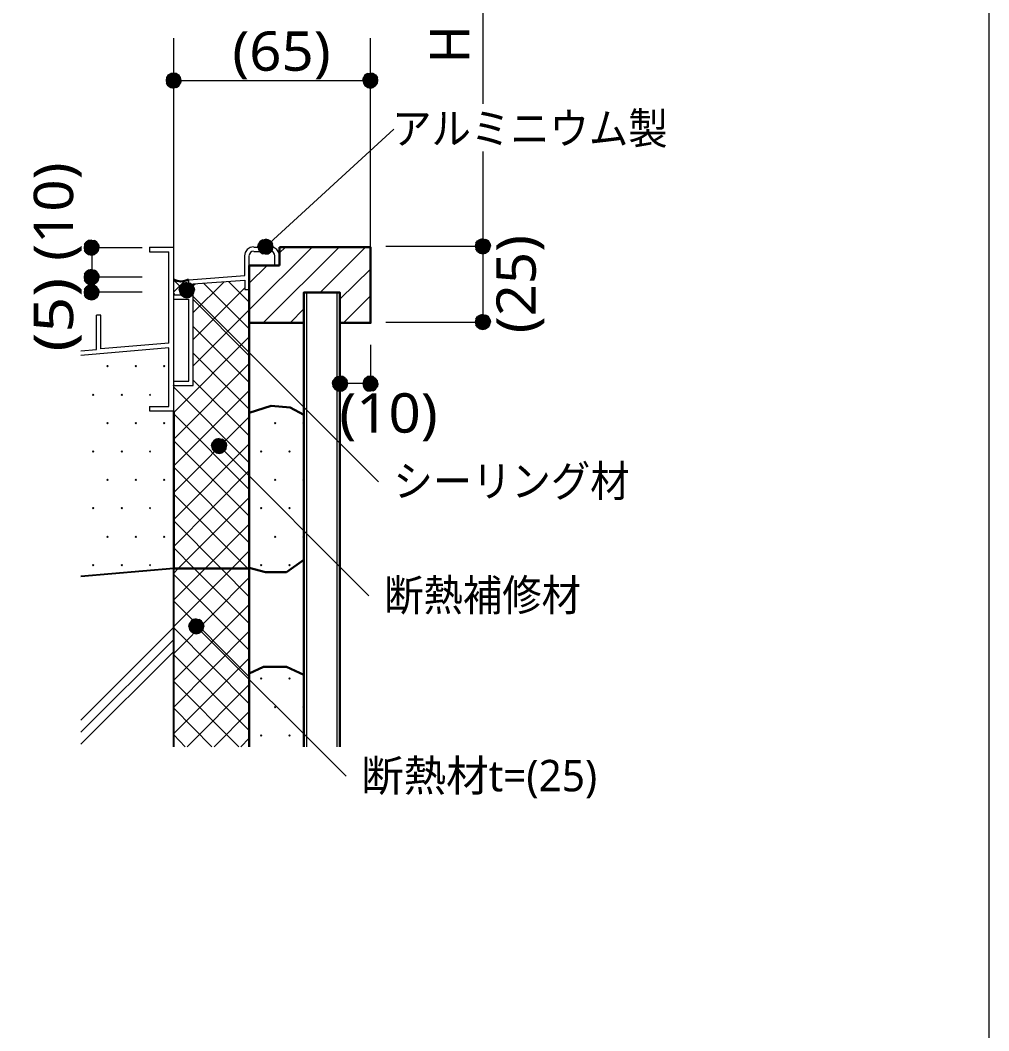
# Model space of a CAD drawing. Header units: millimetres. Extents: x 0 to 420, y 0 to 297.
# Drawn here: x 356.2 to 420.2, y 148.5 to 215.2 of the extents above; entities that cross this region are included whole.
import ezdxf
from ezdxf.enums import TextEntityAlignment as Align

# ---------------------------------------------------------------- set-up
doc = ezdxf.new("R2010")
doc.units = ezdxf.units.MM
doc.styles.add('kst32b', font='NotoSansJP-Variable.ttf')

msp = doc.modelspace()

# ---------------------------------------------------------------- hatches: boundary and pattern name
h = msp.add_hatch(color=7)
h.paths.add_polyline_path([(366.31, 211.73), (366.12, 211.709), (366.31, 211.243), (366.31, 211.73)])
h.paths.add_polyline_path([(366.12, 211.709), (366.31, 211.243), (365.95, 211.603), (366.12, 211.709)])
h.paths.add_polyline_path([(366.31, 211.243), (365.95, 211.603), (365.845, 211.434), (366.31, 211.243)])
h = msp.add_hatch(color=7)
h.paths.add_polyline_path([(366.755, 211.434), (366.649, 211.603), (366.31, 211.243), (366.755, 211.434)])
h.paths.add_polyline_path([(366.649, 211.603), (366.31, 211.243), (366.501, 211.709), (366.649, 211.603)])
h.paths.add_polyline_path([(366.31, 211.243), (366.501, 211.709), (366.31, 211.73), (366.31, 211.243)])
h = msp.add_hatch(color=7)
h.paths.add_polyline_path([(378.947, 211.603), (378.841, 211.434), (379.307, 211.243), (378.947, 211.603)])
h.paths.add_polyline_path([(378.841, 211.434), (379.307, 211.243), (378.799, 211.243), (378.841, 211.434)])
h.paths.add_polyline_path([(379.307, 211.243), (378.799, 211.243), (378.841, 211.053), (379.307, 211.243)])
h = msp.add_hatch(color=7)
h.paths.add_polyline_path([(379.497, 211.709), (379.307, 211.73), (379.307, 211.243), (379.497, 211.709)])
h.paths.add_polyline_path([(379.307, 211.73), (379.307, 211.243), (379.116, 211.709), (379.307, 211.73)])
h.paths.add_polyline_path([(379.307, 211.243), (379.116, 211.709), (378.947, 211.603), (379.307, 211.243)])
h = msp.add_hatch(color=7)
h.paths.add_polyline_path([(379.793, 211.243), (379.772, 211.434), (379.307, 211.243), (379.793, 211.243)])
h.paths.add_polyline_path([(379.772, 211.434), (379.307, 211.243), (379.645, 211.603), (379.772, 211.434)])
h.paths.add_polyline_path([(379.307, 211.243), (379.645, 211.603), (379.497, 211.709), (379.307, 211.243)])
for points in [[(365.845, 211.434), (365.802, 211.243), (366.31, 211.243), (365.845, 211.434)], [(379.772, 211.053), (379.793, 211.243), (379.307, 211.243), (379.772, 211.053)], [(371.92, 200.067), (372.025, 199.919), (372.364, 200.258), (371.92, 200.067)], [(386.546, 199.834), (386.736, 199.792), (386.736, 200.3), (386.546, 199.834)], [(360.68, 199.75), (360.892, 199.707), (360.892, 200.194), (360.68, 199.75)], [(360.68, 197.781), (360.892, 197.739), (360.892, 198.247), (360.68, 197.781)], [(366.988, 197.845), (366.818, 197.739), (367.178, 197.4), (366.988, 197.845)], [(360.68, 196.787), (360.892, 196.744), (360.892, 197.252), (360.68, 196.787)], [(379.307, 195.284), (379.286, 195.262), (379.264, 195.241), (379.286, 195.22), (379.307, 195.199), (379.328, 195.22), (379.349, 195.241), (379.328, 195.262), (379.307, 195.284)], [(386.546, 194.839), (386.736, 194.797), (386.736, 195.284), (386.546, 194.839)], [(361.929, 192.405), (361.908, 192.384), (361.887, 192.363), (361.908, 192.341), (361.929, 192.32), (361.95, 192.341), (361.971, 192.363), (361.95, 192.384), (361.929, 192.405)], [(363.813, 192.405), (363.791, 192.384), (363.77, 192.363), (363.791, 192.341), (363.813, 192.32), (363.834, 192.341), (363.855, 192.363), (363.834, 192.384), (363.813, 192.405)], [(365.675, 192.405), (365.654, 192.384), (365.633, 192.363), (365.654, 192.341), (365.675, 192.32), (365.696, 192.341), (365.718, 192.363), (365.696, 192.384), (365.675, 192.405)], [(366.31, 191.135), (366.289, 191.114), (366.268, 191.093), (366.289, 191.071), (366.31, 191.05), (366.332, 191.071), (366.353, 191.093), (366.332, 191.114), (366.31, 191.135)], [(377.761, 191.029), (377.804, 191.22), (377.296, 191.22), (377.761, 191.029)], [(378.841, 191.41), (378.799, 191.22), (379.307, 191.22), (378.841, 191.41)], [(360.997, 190.521), (360.976, 190.5), (360.955, 190.479), (360.976, 190.458), (360.997, 190.437), (361.019, 190.458), (361.04, 190.479), (361.019, 190.5), (360.997, 190.521)], [(362.881, 190.521), (362.86, 190.5), (362.839, 190.479), (362.86, 190.458), (362.881, 190.437), (362.902, 190.458), (362.924, 190.479), (362.902, 190.5), (362.881, 190.521)], [(364.744, 190.521), (364.723, 190.5), (364.702, 190.479), (364.723, 190.458), (364.744, 190.437), (364.765, 190.458), (364.786, 190.479), (364.765, 190.5), (364.744, 190.521)], [(361.929, 188.658), (361.908, 188.637), (361.887, 188.616), (361.908, 188.595), (361.929, 188.574), (361.95, 188.595), (361.971, 188.616), (361.95, 188.637), (361.929, 188.658)], [(363.813, 188.658), (363.791, 188.637), (363.77, 188.616), (363.791, 188.595), (363.813, 188.574), (363.834, 188.595), (363.855, 188.616), (363.834, 188.637), (363.813, 188.658)], [(365.675, 188.658), (365.654, 188.637), (365.633, 188.616), (365.654, 188.595), (365.675, 188.574), (365.696, 188.595), (365.718, 188.616), (365.696, 188.637), (365.675, 188.658)], [(373.02, 188.658), (372.999, 188.637), (372.978, 188.616), (372.999, 188.595), (373.02, 188.574), (373.041, 188.595), (373.062, 188.616), (373.041, 188.637), (373.02, 188.658)], [(374.883, 188.658), (374.862, 188.637), (374.841, 188.616), (374.862, 188.595), (374.883, 188.574), (374.904, 188.595), (374.925, 188.616), (374.904, 188.637), (374.883, 188.658)], [(369.125, 187.558), (368.956, 187.452), (369.316, 187.113), (369.125, 187.558)], [(360.997, 186.775), (360.976, 186.754), (360.955, 186.732), (360.976, 186.711), (360.997, 186.69), (361.019, 186.711), (361.04, 186.732), (361.019, 186.754), (360.997, 186.775)], [(362.881, 186.775), (362.86, 186.754), (362.839, 186.732), (362.86, 186.711), (362.881, 186.69), (362.902, 186.711), (362.924, 186.732), (362.902, 186.754), (362.881, 186.775)], [(364.744, 186.775), (364.723, 186.754), (364.702, 186.732), (364.723, 186.711), (364.744, 186.69), (364.765, 186.711), (364.786, 186.732), (364.765, 186.754), (364.744, 186.775)], [(372.089, 186.775), (372.068, 186.754), (372.046, 186.732), (372.068, 186.711), (372.089, 186.69), (372.11, 186.711), (372.131, 186.732), (372.11, 186.754), (372.089, 186.775)], [(373.952, 186.775), (373.93, 186.754), (373.909, 186.732), (373.93, 186.711), (373.952, 186.69), (373.973, 186.711), (373.994, 186.732), (373.973, 186.754), (373.952, 186.775)], [(361.929, 184.912), (361.908, 184.891), (361.887, 184.87), (361.908, 184.848), (361.929, 184.827), (361.95, 184.848), (361.971, 184.87), (361.95, 184.891), (361.929, 184.912)], [(363.813, 184.912), (363.791, 184.891), (363.77, 184.87), (363.791, 184.848), (363.813, 184.827), (363.834, 184.848), (363.855, 184.87), (363.834, 184.891), (363.813, 184.912)], [(365.675, 184.912), (365.654, 184.891), (365.633, 184.87), (365.654, 184.848), (365.675, 184.827), (365.696, 184.848), (365.718, 184.87), (365.696, 184.891), (365.675, 184.912)], [(373.02, 184.912), (372.999, 184.891), (372.978, 184.87), (372.999, 184.848), (373.02, 184.827), (373.041, 184.848), (373.062, 184.87), (373.041, 184.891), (373.02, 184.912)], [(374.883, 184.912), (374.862, 184.891), (374.841, 184.87), (374.862, 184.848), (374.883, 184.827), (374.904, 184.848), (374.925, 184.87), (374.904, 184.891), (374.883, 184.912)], [(360.997, 183.028), (360.976, 183.007), (360.955, 182.986), (360.976, 182.965), (360.997, 182.944), (361.019, 182.965), (361.04, 182.986), (361.019, 183.007), (360.997, 183.028)], [(362.881, 183.028), (362.86, 183.007), (362.839, 182.986), (362.86, 182.965), (362.881, 182.944), (362.902, 182.965), (362.924, 182.986), (362.902, 183.007), (362.881, 183.028)], [(364.744, 183.028), (364.723, 183.007), (364.702, 182.986), (364.723, 182.965), (364.744, 182.944), (364.765, 182.965), (364.786, 182.986), (364.765, 183.007), (364.744, 183.028)], [(372.089, 183.028), (372.068, 183.007), (372.046, 182.986), (372.068, 182.965), (372.089, 182.944), (372.11, 182.965), (372.131, 182.986), (372.11, 183.007), (372.089, 183.028)], [(373.952, 183.028), (373.93, 183.007), (373.909, 182.986), (373.93, 182.965), (373.952, 182.944), (373.973, 182.965), (373.994, 182.986), (373.973, 183.007), (373.952, 183.028)], [(361.929, 181.144), (361.908, 181.123), (361.887, 181.102), (361.908, 181.081), (361.929, 181.06), (361.95, 181.081), (361.971, 181.102), (361.95, 181.123), (361.929, 181.144)], [(363.813, 181.144), (363.791, 181.123), (363.77, 181.102), (363.791, 181.081), (363.813, 181.06), (363.834, 181.081), (363.855, 181.102), (363.834, 181.123), (363.813, 181.144)], [(365.675, 181.144), (365.654, 181.123), (365.633, 181.102), (365.654, 181.081), (365.675, 181.06), (365.696, 181.081), (365.718, 181.102), (365.696, 181.123), (365.675, 181.144)], [(373.02, 181.144), (372.999, 181.123), (372.978, 181.102), (372.999, 181.081), (373.02, 181.06), (373.041, 181.081), (373.062, 181.102), (373.041, 181.123), (373.02, 181.144)], [(374.883, 181.144), (374.862, 181.123), (374.841, 181.102), (374.862, 181.081), (374.883, 181.06), (374.904, 181.081), (374.925, 181.102), (374.904, 181.123), (374.883, 181.144)], [(360.997, 179.282), (360.976, 179.26), (360.955, 179.239), (360.976, 179.218), (360.997, 179.197), (361.019, 179.218), (361.04, 179.239), (361.019, 179.26), (360.997, 179.282)], [(362.881, 179.282), (362.86, 179.26), (362.839, 179.239), (362.86, 179.218), (362.881, 179.197), (362.902, 179.218), (362.924, 179.239), (362.902, 179.26), (362.881, 179.282)], [(364.744, 179.282), (364.723, 179.26), (364.702, 179.239), (364.723, 179.218), (364.744, 179.197), (364.765, 179.218), (364.786, 179.239), (364.765, 179.26), (364.744, 179.282)], [(372.089, 179.282), (372.068, 179.26), (372.046, 179.239), (372.068, 179.218), (372.089, 179.197), (372.11, 179.218), (372.131, 179.239), (372.11, 179.26), (372.089, 179.282)], [(373.952, 179.282), (373.93, 179.26), (373.909, 179.239), (373.93, 179.218), (373.952, 179.197), (373.973, 179.218), (373.994, 179.239), (373.973, 179.26), (373.952, 179.282)], [(367.602, 175.641), (367.453, 175.535), (367.792, 175.175), (367.602, 175.641)], [(372.089, 171.789), (372.068, 171.767), (372.046, 171.746), (372.068, 171.725), (372.089, 171.704), (372.11, 171.725), (372.131, 171.746), (372.11, 171.767), (372.089, 171.789)], [(373.952, 171.789), (373.93, 171.767), (373.909, 171.746), (373.93, 171.725), (373.952, 171.704), (373.973, 171.725), (373.994, 171.746), (373.973, 171.767), (373.952, 171.789)], [(373.02, 169.905), (372.999, 169.884), (372.978, 169.862), (372.999, 169.841), (373.02, 169.82), (373.041, 169.841), (373.062, 169.862), (373.041, 169.884), (373.02, 169.905)], [(374.883, 169.905), (374.862, 169.884), (374.841, 169.862), (374.862, 169.841), (374.883, 169.82), (374.904, 169.841), (374.925, 169.862), (374.904, 169.884), (374.883, 169.905)], [(372.089, 168.021), (372.068, 168), (372.046, 167.979), (372.068, 167.957), (372.089, 167.936), (372.11, 167.957), (372.131, 167.979), (372.11, 168), (372.089, 168.021)], [(373.952, 168.021), (373.93, 168), (373.909, 167.979), (373.93, 167.957), (373.952, 167.936), (373.973, 167.957), (373.994, 167.979), (373.973, 168), (373.952, 168.021)]]:
    msp.add_hatch(color=7).paths.add_polyline_path(points)
h = msp.add_hatch(color=7)
h.paths.add_polyline_path([(365.802, 211.243), (365.845, 211.053), (366.31, 211.243), (365.802, 211.243)])
h.paths.add_polyline_path([(365.845, 211.053), (366.31, 211.243), (365.95, 210.883), (365.845, 211.053)])
h.paths.add_polyline_path([(366.31, 211.243), (365.95, 210.883), (366.12, 210.778), (366.31, 211.243)])
h = msp.add_hatch(color=7)
h.paths.add_polyline_path([(366.12, 210.778), (366.31, 210.735), (366.31, 211.243), (366.12, 210.778)])
h.paths.add_polyline_path([(366.31, 210.735), (366.31, 211.243), (366.501, 210.778), (366.31, 210.735)])
h.paths.add_polyline_path([(366.31, 211.243), (366.501, 210.778), (366.649, 210.883), (366.31, 211.243)])
h = msp.add_hatch(color=7)
h.paths.add_polyline_path([(366.649, 210.883), (366.755, 211.053), (366.31, 211.243), (366.649, 210.883)])
h.paths.add_polyline_path([(366.755, 211.053), (366.31, 211.243), (366.797, 211.243), (366.755, 211.053)])
h.paths.add_polyline_path([(366.31, 211.243), (366.797, 211.243), (366.755, 211.434), (366.31, 211.243)])
h = msp.add_hatch(color=7)
h.paths.add_polyline_path([(378.841, 211.053), (378.947, 210.883), (379.307, 211.243), (378.841, 211.053)])
h.paths.add_polyline_path([(378.947, 210.883), (379.307, 211.243), (379.116, 210.778), (378.947, 210.883)])
h.paths.add_polyline_path([(379.307, 211.243), (379.116, 210.778), (379.307, 210.735), (379.307, 211.243)])
h = msp.add_hatch(color=7)
h.paths.add_polyline_path([(379.307, 210.735), (379.497, 210.778), (379.307, 211.243), (379.307, 210.735)])
h.paths.add_polyline_path([(379.497, 210.778), (379.307, 211.243), (379.645, 210.883), (379.497, 210.778)])
h.paths.add_polyline_path([(379.307, 211.243), (379.645, 210.883), (379.772, 211.053), (379.307, 211.243)])
h = msp.add_hatch(color=7)
h.paths.add_polyline_path([(360.68, 200.66), (360.532, 200.554), (360.892, 200.194), (360.68, 200.66)])
h.paths.add_polyline_path([(360.532, 200.554), (360.892, 200.194), (360.426, 200.406), (360.532, 200.554)])
h.paths.add_polyline_path([(360.892, 200.194), (360.426, 200.406), (360.384, 200.194), (360.892, 200.194)])
h = msp.add_hatch(color=7)
h.paths.add_polyline_path([(361.23, 200.554), (361.082, 200.66), (360.892, 200.194), (361.23, 200.554)])
h.paths.add_polyline_path([(361.082, 200.66), (360.892, 200.194), (360.892, 200.702), (361.082, 200.66)])
h.paths.add_polyline_path([(360.892, 200.194), (360.892, 200.702), (360.68, 200.66), (360.892, 200.194)])
h = msp.add_hatch(color=7)
h.paths.add_polyline_path([(361.336, 200.004), (361.379, 200.194), (360.892, 200.194), (361.336, 200.004)])
h.paths.add_polyline_path([(361.379, 200.194), (360.892, 200.194), (361.336, 200.406), (361.379, 200.194)])
h.paths.add_polyline_path([(360.892, 200.194), (361.336, 200.406), (361.23, 200.554), (360.892, 200.194)])
h = msp.add_hatch(color=7)
h.paths.add_polyline_path([(372.025, 200.618), (371.92, 200.448), (372.364, 200.258), (372.025, 200.618)])
h.paths.add_polyline_path([(371.92, 200.448), (372.364, 200.258), (371.877, 200.258), (371.92, 200.448)])
h.paths.add_polyline_path([(372.364, 200.258), (371.877, 200.258), (371.92, 200.067), (372.364, 200.258)])
h = msp.add_hatch(color=7)
h.paths.add_polyline_path([(372.555, 200.723), (372.364, 200.766), (372.364, 200.258), (372.555, 200.723)])
h.paths.add_polyline_path([(372.364, 200.766), (372.364, 200.258), (372.173, 200.723), (372.364, 200.766)])
h.paths.add_polyline_path([(372.364, 200.258), (372.173, 200.723), (372.025, 200.618), (372.364, 200.258)])
h = msp.add_hatch(color=7)
h.paths.add_polyline_path([(372.025, 199.919), (372.173, 199.792), (372.364, 200.258), (372.025, 199.919)])
h.paths.add_polyline_path([(372.173, 199.792), (372.364, 200.258), (372.364, 199.771), (372.173, 199.792)])
h.paths.add_polyline_path([(372.364, 200.258), (372.364, 199.771), (372.555, 199.792), (372.364, 200.258)])
h = msp.add_hatch(color=7)
h.paths.add_polyline_path([(372.872, 200.258), (372.83, 200.448), (372.364, 200.258), (372.872, 200.258)])
h.paths.add_polyline_path([(372.83, 200.448), (372.364, 200.258), (372.724, 200.618), (372.83, 200.448)])
h.paths.add_polyline_path([(372.364, 200.258), (372.724, 200.618), (372.555, 200.723), (372.364, 200.258)])
h = msp.add_hatch(color=7)
h.paths.add_polyline_path([(372.555, 199.792), (372.724, 199.919), (372.364, 200.258), (372.555, 199.792)])
h.paths.add_polyline_path([(372.724, 199.919), (372.364, 200.258), (372.83, 200.067), (372.724, 199.919)])
h.paths.add_polyline_path([(372.364, 200.258), (372.83, 200.067), (372.872, 200.258), (372.364, 200.258)])
h = msp.add_hatch(color=7)
h.paths.add_polyline_path([(386.546, 200.745), (386.376, 200.639), (386.736, 200.3), (386.546, 200.745)])
h.paths.add_polyline_path([(386.376, 200.639), (386.736, 200.3), (386.27, 200.491), (386.376, 200.639)])
h.paths.add_polyline_path([(386.736, 200.3), (386.27, 200.491), (386.228, 200.3), (386.736, 200.3)])
h = msp.add_hatch(color=7)
h.paths.add_polyline_path([(386.228, 200.3), (386.27, 200.11), (386.736, 200.3), (386.228, 200.3)])
h.paths.add_polyline_path([(386.27, 200.11), (386.736, 200.3), (386.376, 199.94), (386.27, 200.11)])
h.paths.add_polyline_path([(386.736, 200.3), (386.376, 199.94), (386.546, 199.834), (386.736, 200.3)])
h = msp.add_hatch(color=7)
h.paths.add_polyline_path([(387.096, 200.639), (386.927, 200.745), (386.736, 200.3), (387.096, 200.639)])
h.paths.add_polyline_path([(386.927, 200.745), (386.736, 200.3), (386.736, 200.787), (386.927, 200.745)])
h.paths.add_polyline_path([(386.736, 200.3), (386.736, 200.787), (386.546, 200.745), (386.736, 200.3)])
h = msp.add_hatch(color=7)
h.paths.add_polyline_path([(387.202, 200.11), (387.244, 200.3), (386.736, 200.3), (387.202, 200.11)])
h.paths.add_polyline_path([(387.244, 200.3), (386.736, 200.3), (387.202, 200.491), (387.244, 200.3)])
h.paths.add_polyline_path([(386.736, 200.3), (387.202, 200.491), (387.096, 200.639), (386.736, 200.3)])
h = msp.add_hatch(color=7)
h.paths.add_polyline_path([(386.736, 199.792), (386.927, 199.834), (386.736, 200.3), (386.736, 199.792)])
h.paths.add_polyline_path([(386.927, 199.834), (386.736, 200.3), (387.096, 199.94), (386.927, 199.834)])
h.paths.add_polyline_path([(386.736, 200.3), (387.096, 199.94), (387.202, 200.11), (386.736, 200.3)])
h = msp.add_hatch(color=7)
h.paths.add_polyline_path([(360.384, 200.194), (360.426, 200.004), (360.892, 200.194), (360.384, 200.194)])
h.paths.add_polyline_path([(360.426, 200.004), (360.892, 200.194), (360.532, 199.856), (360.426, 200.004)])
h.paths.add_polyline_path([(360.892, 200.194), (360.532, 199.856), (360.68, 199.75), (360.892, 200.194)])
h = msp.add_hatch(color=7)
h.paths.add_polyline_path([(360.892, 199.707), (361.082, 199.75), (360.892, 200.194), (360.892, 199.707)])
h.paths.add_polyline_path([(361.082, 199.75), (360.892, 200.194), (361.23, 199.856), (361.082, 199.75)])
h.paths.add_polyline_path([(360.892, 200.194), (361.23, 199.856), (361.336, 200.004), (360.892, 200.194)])
h = msp.add_hatch(color=7)
h.paths.add_polyline_path([(360.68, 198.713), (360.532, 198.607), (360.892, 198.247), (360.68, 198.713)])
h.paths.add_polyline_path([(360.532, 198.607), (360.892, 198.247), (360.426, 198.437), (360.532, 198.607)])
h.paths.add_polyline_path([(360.892, 198.247), (360.426, 198.437), (360.384, 198.247), (360.892, 198.247)])
h = msp.add_hatch(color=7)
h.paths.add_polyline_path([(360.384, 198.247), (360.426, 198.056), (360.892, 198.247), (360.384, 198.247)])
h.paths.add_polyline_path([(360.426, 198.056), (360.892, 198.247), (360.532, 197.887), (360.426, 198.056)])
h.paths.add_polyline_path([(360.892, 198.247), (360.532, 197.887), (360.68, 197.781), (360.892, 198.247)])
h = msp.add_hatch(color=7)
h.paths.add_polyline_path([(361.23, 198.607), (361.082, 198.713), (360.892, 198.247), (361.23, 198.607)])
h.paths.add_polyline_path([(361.082, 198.713), (360.892, 198.247), (360.892, 198.755), (361.082, 198.713)])
h.paths.add_polyline_path([(360.892, 198.247), (360.892, 198.755), (360.68, 198.713), (360.892, 198.247)])
h = msp.add_hatch(color=7)
h.paths.add_polyline_path([(361.336, 198.056), (361.379, 198.247), (360.892, 198.247), (361.336, 198.056)])
h.paths.add_polyline_path([(361.379, 198.247), (360.892, 198.247), (361.336, 198.437), (361.379, 198.247)])
h.paths.add_polyline_path([(360.892, 198.247), (361.336, 198.437), (361.23, 198.607), (360.892, 198.247)])
h = msp.add_hatch(color=7)
h.paths.add_polyline_path([(360.892, 197.739), (361.082, 197.781), (360.892, 198.247), (360.892, 197.739)])
h.paths.add_polyline_path([(361.082, 197.781), (360.892, 198.247), (361.23, 197.887), (361.082, 197.781)])
h.paths.add_polyline_path([(360.892, 198.247), (361.23, 197.887), (361.336, 198.056), (360.892, 198.247)])
h = msp.add_hatch(color=7)
h.paths.add_polyline_path([(360.68, 197.697), (360.532, 197.591), (360.892, 197.252), (360.68, 197.697)])
h.paths.add_polyline_path([(360.532, 197.591), (360.892, 197.252), (360.426, 197.443), (360.532, 197.591)])
h.paths.add_polyline_path([(360.892, 197.252), (360.426, 197.443), (360.384, 197.252), (360.892, 197.252)])
h = msp.add_hatch(color=7)
h.paths.add_polyline_path([(361.23, 197.591), (361.082, 197.697), (360.892, 197.252), (361.23, 197.591)])
h.paths.add_polyline_path([(361.082, 197.697), (360.892, 197.252), (360.892, 197.739), (361.082, 197.697)])
h.paths.add_polyline_path([(360.892, 197.252), (360.892, 197.739), (360.68, 197.697), (360.892, 197.252)])
h = msp.add_hatch(color=7)
h.paths.add_polyline_path([(361.336, 197.062), (361.379, 197.252), (360.892, 197.252), (361.336, 197.062)])
h.paths.add_polyline_path([(361.379, 197.252), (360.892, 197.252), (361.336, 197.443), (361.379, 197.252)])
h.paths.add_polyline_path([(360.892, 197.252), (361.336, 197.443), (361.23, 197.591), (360.892, 197.252)])
h = msp.add_hatch(color=7)
h.paths.add_polyline_path([(366.818, 197.739), (366.712, 197.591), (367.178, 197.4), (366.818, 197.739)])
h.paths.add_polyline_path([(366.712, 197.591), (367.178, 197.4), (366.67, 197.4), (366.712, 197.591)])
h.paths.add_polyline_path([(367.178, 197.4), (366.67, 197.4), (366.712, 197.21), (367.178, 197.4)])
h = msp.add_hatch(color=7)
h.paths.add_polyline_path([(367.538, 197.739), (367.369, 197.845), (367.178, 197.4), (367.538, 197.739)])
h.paths.add_polyline_path([(367.369, 197.845), (367.178, 197.4), (367.178, 197.887), (367.369, 197.845)])
h.paths.add_polyline_path([(367.178, 197.4), (367.178, 197.887), (366.988, 197.845), (367.178, 197.4)])
h = msp.add_hatch(color=7)
h.paths.add_polyline_path([(367.644, 197.21), (367.686, 197.4), (367.178, 197.4), (367.644, 197.21)])
h.paths.add_polyline_path([(367.686, 197.4), (367.178, 197.4), (367.644, 197.591), (367.686, 197.4)])
h.paths.add_polyline_path([(367.178, 197.4), (367.644, 197.591), (367.538, 197.739), (367.178, 197.4)])
h = msp.add_hatch(color=7)
h.paths.add_polyline_path([(360.384, 197.252), (360.426, 197.062), (360.892, 197.252), (360.384, 197.252)])
h.paths.add_polyline_path([(360.426, 197.062), (360.892, 197.252), (360.532, 196.892), (360.426, 197.062)])
h.paths.add_polyline_path([(360.892, 197.252), (360.532, 196.892), (360.68, 196.787), (360.892, 197.252)])
h = msp.add_hatch(color=7)
h.paths.add_polyline_path([(360.892, 196.744), (361.082, 196.787), (360.892, 197.252), (360.892, 196.744)])
h.paths.add_polyline_path([(361.082, 196.787), (360.892, 197.252), (361.23, 196.892), (361.082, 196.787)])
h.paths.add_polyline_path([(360.892, 197.252), (361.23, 196.892), (361.336, 197.062), (360.892, 197.252)])
h = msp.add_hatch(color=7)
h.paths.add_polyline_path([(366.712, 197.21), (366.818, 197.04), (367.178, 197.4), (366.712, 197.21)])
h.paths.add_polyline_path([(366.818, 197.04), (367.178, 197.4), (366.988, 196.935), (366.818, 197.04)])
h.paths.add_polyline_path([(367.178, 197.4), (366.988, 196.935), (367.178, 196.892), (367.178, 197.4)])
h = msp.add_hatch(color=7)
h.paths.add_polyline_path([(367.178, 196.892), (367.369, 196.935), (367.178, 197.4), (367.178, 196.892)])
h.paths.add_polyline_path([(367.369, 196.935), (367.178, 197.4), (367.538, 197.04), (367.369, 196.935)])
h.paths.add_polyline_path([(367.178, 197.4), (367.538, 197.04), (367.644, 197.21), (367.178, 197.4)])
h = msp.add_hatch(color=7)
h.paths.add_polyline_path([(386.546, 195.749), (386.376, 195.644), (386.736, 195.284), (386.546, 195.749)])
h.paths.add_polyline_path([(386.376, 195.644), (386.736, 195.284), (386.27, 195.474), (386.376, 195.644)])
h.paths.add_polyline_path([(386.736, 195.284), (386.27, 195.474), (386.228, 195.284), (386.736, 195.284)])
h = msp.add_hatch(color=7)
h.paths.add_polyline_path([(387.096, 195.644), (386.927, 195.749), (386.736, 195.284), (387.096, 195.644)])
h.paths.add_polyline_path([(386.927, 195.749), (386.736, 195.284), (386.736, 195.792), (386.927, 195.749)])
h.paths.add_polyline_path([(386.736, 195.284), (386.736, 195.792), (386.546, 195.749), (386.736, 195.284)])
h = msp.add_hatch(color=7)
h.paths.add_polyline_path([(387.202, 195.093), (387.244, 195.284), (386.736, 195.284), (387.202, 195.093)])
h.paths.add_polyline_path([(387.244, 195.284), (386.736, 195.284), (387.202, 195.474), (387.244, 195.284)])
h.paths.add_polyline_path([(386.736, 195.284), (387.202, 195.474), (387.096, 195.644), (386.736, 195.284)])
h = msp.add_hatch(color=7)
h.paths.add_polyline_path([(386.228, 195.284), (386.27, 195.093), (386.736, 195.284), (386.228, 195.284)])
h.paths.add_polyline_path([(386.27, 195.093), (386.736, 195.284), (386.376, 194.945), (386.27, 195.093)])
h.paths.add_polyline_path([(386.736, 195.284), (386.376, 194.945), (386.546, 194.839), (386.736, 195.284)])
h = msp.add_hatch(color=7)
h.paths.add_polyline_path([(386.736, 194.797), (386.927, 194.839), (386.736, 195.284), (386.736, 194.797)])
h.paths.add_polyline_path([(386.927, 194.839), (386.736, 195.284), (387.096, 194.945), (386.927, 194.839)])
h.paths.add_polyline_path([(386.736, 195.284), (387.096, 194.945), (387.202, 195.093), (386.736, 195.284)])
h = msp.add_hatch(color=7)
h.paths.add_polyline_path([(376.957, 191.558), (376.83, 191.41), (377.296, 191.22), (376.957, 191.558)])
h.paths.add_polyline_path([(376.83, 191.41), (377.296, 191.22), (376.809, 191.22), (376.83, 191.41)])
h.paths.add_polyline_path([(377.296, 191.22), (376.809, 191.22), (376.83, 191.029), (377.296, 191.22)])
h = msp.add_hatch(color=7)
h.paths.add_polyline_path([(377.486, 191.685), (377.296, 191.706), (377.296, 191.22), (377.486, 191.685)])
h.paths.add_polyline_path([(377.296, 191.706), (377.296, 191.22), (377.105, 191.685), (377.296, 191.706)])
h.paths.add_polyline_path([(377.296, 191.22), (377.105, 191.685), (376.957, 191.558), (377.296, 191.22)])
h = msp.add_hatch(color=7)
h.paths.add_polyline_path([(377.804, 191.22), (377.761, 191.41), (377.296, 191.22), (377.804, 191.22)])
h.paths.add_polyline_path([(377.761, 191.41), (377.296, 191.22), (377.656, 191.558), (377.761, 191.41)])
h.paths.add_polyline_path([(377.296, 191.22), (377.656, 191.558), (377.486, 191.685), (377.296, 191.22)])
h = msp.add_hatch(color=7)
h.paths.add_polyline_path([(379.307, 191.706), (379.116, 191.685), (379.307, 191.22), (379.307, 191.706)])
h.paths.add_polyline_path([(379.116, 191.685), (379.307, 191.22), (378.947, 191.558), (379.116, 191.685)])
h.paths.add_polyline_path([(379.307, 191.22), (378.947, 191.558), (378.841, 191.41), (379.307, 191.22)])
h = msp.add_hatch(color=7)
h.paths.add_polyline_path([(379.772, 191.41), (379.645, 191.558), (379.307, 191.22), (379.772, 191.41)])
h.paths.add_polyline_path([(379.645, 191.558), (379.307, 191.22), (379.497, 191.685), (379.645, 191.558)])
h.paths.add_polyline_path([(379.307, 191.22), (379.497, 191.685), (379.307, 191.706), (379.307, 191.22)])
h = msp.add_hatch(color=7)
h.paths.add_polyline_path([(376.83, 191.029), (376.957, 190.86), (377.296, 191.22), (376.83, 191.029)])
h.paths.add_polyline_path([(376.957, 190.86), (377.296, 191.22), (377.105, 190.754), (376.957, 190.86)])
h.paths.add_polyline_path([(377.296, 191.22), (377.105, 190.754), (377.296, 190.712), (377.296, 191.22)])
h = msp.add_hatch(color=7)
h.paths.add_polyline_path([(377.296, 190.712), (377.486, 190.754), (377.296, 191.22), (377.296, 190.712)])
h.paths.add_polyline_path([(377.486, 190.754), (377.296, 191.22), (377.656, 190.86), (377.486, 190.754)])
h.paths.add_polyline_path([(377.296, 191.22), (377.656, 190.86), (377.761, 191.029), (377.296, 191.22)])
h = msp.add_hatch(color=7)
h.paths.add_polyline_path([(378.799, 191.22), (378.841, 191.029), (379.307, 191.22), (378.799, 191.22)])
h.paths.add_polyline_path([(378.841, 191.029), (379.307, 191.22), (378.947, 190.86), (378.841, 191.029)])
h.paths.add_polyline_path([(379.307, 191.22), (378.947, 190.86), (379.116, 190.754), (379.307, 191.22)])
h = msp.add_hatch(color=7)
h.paths.add_polyline_path([(379.116, 190.754), (379.307, 190.712), (379.307, 191.22), (379.116, 190.754)])
h.paths.add_polyline_path([(379.307, 190.712), (379.307, 191.22), (379.497, 190.754), (379.307, 190.712)])
h.paths.add_polyline_path([(379.307, 191.22), (379.497, 190.754), (379.645, 190.86), (379.307, 191.22)])
h = msp.add_hatch(color=7)
h.paths.add_polyline_path([(379.645, 190.86), (379.772, 191.029), (379.307, 191.22), (379.645, 190.86)])
h.paths.add_polyline_path([(379.772, 191.029), (379.307, 191.22), (379.793, 191.22), (379.772, 191.029)])
h.paths.add_polyline_path([(379.307, 191.22), (379.793, 191.22), (379.772, 191.41), (379.307, 191.22)])
h = msp.add_hatch(color=7)
h.paths.add_polyline_path([(369.655, 187.452), (369.507, 187.558), (369.316, 187.113), (369.655, 187.452)])
h.paths.add_polyline_path([(369.507, 187.558), (369.316, 187.113), (369.316, 187.6), (369.507, 187.558)])
h.paths.add_polyline_path([(369.316, 187.113), (369.316, 187.6), (369.125, 187.558), (369.316, 187.113)])
h = msp.add_hatch(color=7)
h.paths.add_polyline_path([(368.956, 187.452), (368.85, 187.304), (369.316, 187.113), (368.956, 187.452)])
h.paths.add_polyline_path([(368.85, 187.304), (369.316, 187.113), (368.808, 187.113), (368.85, 187.304)])
h.paths.add_polyline_path([(369.316, 187.113), (368.808, 187.113), (368.85, 186.923), (369.316, 187.113)])
h = msp.add_hatch(color=7)
h.paths.add_polyline_path([(368.85, 186.923), (368.956, 186.754), (369.316, 187.113), (368.85, 186.923)])
h.paths.add_polyline_path([(368.956, 186.754), (369.316, 187.113), (369.125, 186.648), (368.956, 186.754)])
h.paths.add_polyline_path([(369.316, 187.113), (369.125, 186.648), (369.316, 186.605), (369.316, 187.113)])
h = msp.add_hatch(color=7)
h.paths.add_polyline_path([(369.782, 186.923), (369.803, 187.113), (369.316, 187.113), (369.782, 186.923)])
h.paths.add_polyline_path([(369.803, 187.113), (369.316, 187.113), (369.782, 187.304), (369.803, 187.113)])
h.paths.add_polyline_path([(369.316, 187.113), (369.782, 187.304), (369.655, 187.452), (369.316, 187.113)])
h = msp.add_hatch(color=7)
h.paths.add_polyline_path([(369.316, 186.605), (369.507, 186.648), (369.316, 187.113), (369.316, 186.605)])
h.paths.add_polyline_path([(369.507, 186.648), (369.316, 187.113), (369.655, 186.754), (369.507, 186.648)])
h.paths.add_polyline_path([(369.316, 187.113), (369.655, 186.754), (369.782, 186.923), (369.316, 187.113)])
h = msp.add_hatch(color=7)
h.paths.add_polyline_path([(367.453, 175.535), (367.348, 175.387), (367.792, 175.175), (367.453, 175.535)])
h.paths.add_polyline_path([(367.348, 175.387), (367.792, 175.175), (367.305, 175.175), (367.348, 175.387)])
h.paths.add_polyline_path([(367.792, 175.175), (367.305, 175.175), (367.348, 174.985), (367.792, 175.175)])
h = msp.add_hatch(color=7)
h.paths.add_polyline_path([(368.152, 175.535), (367.982, 175.641), (367.792, 175.175), (368.152, 175.535)])
h.paths.add_polyline_path([(367.982, 175.641), (367.792, 175.175), (367.792, 175.683), (367.982, 175.641)])
h.paths.add_polyline_path([(367.792, 175.175), (367.792, 175.683), (367.602, 175.641), (367.792, 175.175)])
h = msp.add_hatch(color=7)
h.paths.add_polyline_path([(368.258, 174.985), (368.3, 175.175), (367.792, 175.175), (368.258, 174.985)])
h.paths.add_polyline_path([(368.3, 175.175), (367.792, 175.175), (368.258, 175.387), (368.3, 175.175)])
h.paths.add_polyline_path([(367.792, 175.175), (368.258, 175.387), (368.152, 175.535), (367.792, 175.175)])
h = msp.add_hatch(color=7)
h.paths.add_polyline_path([(367.348, 174.985), (367.453, 174.837), (367.792, 175.175), (367.348, 174.985)])
h.paths.add_polyline_path([(367.453, 174.837), (367.792, 175.175), (367.602, 174.731), (367.453, 174.837)])
h.paths.add_polyline_path([(367.792, 175.175), (367.602, 174.731), (367.792, 174.688), (367.792, 175.175)])
h = msp.add_hatch(color=7)
h.paths.add_polyline_path([(367.792, 174.688), (367.982, 174.731), (367.792, 175.175), (367.792, 174.688)])
h.paths.add_polyline_path([(367.982, 174.731), (367.792, 175.175), (368.152, 174.837), (367.982, 174.731)])
h.paths.add_polyline_path([(367.792, 175.175), (368.152, 174.837), (368.258, 174.985), (367.792, 175.175)])

# ---------------------------------------------------------------- linework, layer by layer
at = {"lineweight": 13}
msp.add_lwpolyline([(0.191, 0), (0.191, 296.968), (420.158, 296.968), (420.158, 0)], close=True, dxfattribs=at)
for points in [[(386.736, 224.24), (386.736, 209.698)], [(366.31, 198.014), (366.31, 214.037)], [(379.307, 200.237), (379.307, 214.037)], [(366.31, 211.243), (379.307, 211.243)], [(372.364, 200.258), (380.852, 208.026)], [(386.736, 206.544), (386.736, 200.3)], [(364.702, 200.237), (366.31, 200.237)], [(364.702, 200.237), (364.702, 199.919), (365.993, 199.919)], [(366.31, 189.421), (366.31, 200.237)], [(371.591, 200.258), (371.357, 200.21), (371.165, 200.081), (371.036, 199.889), (370.988, 199.655)], [(371.306, 196.088), (375.454, 200.237)], [(371.602, 200.237), (372.703, 200.237)], [(372.216, 195.241), (377.232, 200.237)], [(373.295, 199.655), (373.248, 199.889), (373.119, 200.081), (372.927, 200.21), (372.692, 200.258)], [(373.295, 199.856), (373.698, 200.237)], [(375.984, 197.231), (378.989, 200.237)], [(380.323, 200.3), (386.736, 200.3)], [(386.736, 200.3), (386.736, 195.284)], [(364.236, 200.194), (360.892, 200.194)], [(360.892, 200.194), (360.892, 198.247), (360.892, 197.252)], [(365.993, 193.887), (365.993, 199.919)], [(371.009, 198.353), (371.009, 199.644)], [(371.591, 199.962), (371.472, 199.937), (371.374, 199.872), (371.309, 199.774), (371.284, 199.655)], [(371.306, 199.03), (371.306, 199.644)], [(371.602, 199.94), (372.703, 199.94)], [(372.999, 199.655), (372.975, 199.774), (372.909, 199.872), (372.812, 199.937), (372.692, 199.962)], [(372.999, 199.03), (372.999, 199.644)], [(371.306, 197.845), (372.491, 199.03)], [(364.236, 198.247), (360.892, 198.247)], [(367.305, 198.078), (371.009, 198.353)], [(377.296, 196.787), (379.307, 198.776)], [(367.284, 197.083), (366.31, 198.056)], [(366.31, 197.273), (367.009, 197.972)], [(367.305, 197.951), (367.199, 198.035)], [(367.305, 197.083), (367.305, 198.078)], [(367.602, 197.803), (371.009, 198.056), (371.009, 197.443), (371.306, 197.443)], [(367.602, 195.919), (369.634, 197.951)], [(367.602, 197.697), (367.729, 197.803)], [(367.602, 191.093), (367.602, 197.803)], [(367.602, 194.141), (371.009, 197.548)], [(371.306, 194.839), (368.279, 197.845)], [(371.306, 196.596), (369.93, 197.972)], [(364.236, 197.252), (360.892, 197.252)], [(366.395, 197.083), (366.31, 197.189)], [(366.31, 197.083), (367.305, 197.083)], [(366.988, 197.083), (367.305, 197.379)], [(367.178, 197.4), (379.836, 184.743)], [(375.095, 167.238), (375.095, 197.231)], [(377.105, 167.238), (377.105, 197.231)], [(377.529, 195.241), (379.307, 197.019)], [(366.31, 196.787), (367.305, 196.787)], [(367.305, 191.389), (367.305, 196.787)], [(371.306, 193.061), (367.602, 196.765)], [(360.172, 193.379), (361.209, 193.463), (361.209, 195.749)], [(361.505, 193.506), (361.505, 195.749), (361.209, 195.749)], [(367.602, 192.384), (371.306, 196.088)], [(373.994, 195.241), (374.904, 196.151)], [(371.306, 191.304), (367.602, 194.987)], [(380.323, 195.284), (386.736, 195.284)], [(366.31, 189.315), (371.306, 194.31)], [(364.702, 189.717), (365.993, 189.717), (365.993, 193.59), (360.172, 193.082)], [(365.993, 193.887), (361.505, 193.506)], [(379.307, 193.781), (379.307, 191.177)], [(371.306, 189.526), (367.602, 193.23)], [(366.31, 187.558), (371.306, 192.553)], [(366.31, 191.389), (367.305, 191.389)], [(366.31, 191.093), (367.602, 191.093)], [(371.306, 185.991), (366.31, 190.987)], [(371.306, 187.77), (367.602, 191.453)], [(379.307, 191.22), (377.296, 191.22)], [(366.31, 185.78), (371.306, 190.775)], [(364.702, 189.717), (364.702, 189.421), (366.31, 189.421)], [(371.306, 184.235), (366.31, 189.23)], [(366.31, 184.023), (371.306, 189.018)], [(371.306, 182.457), (366.31, 187.452)], [(366.31, 182.245), (371.306, 187.24)], [(369.316, 187.113), (379.201, 177.207)], [(371.306, 180.7), (366.31, 185.695)], [(366.31, 180.467), (371.306, 185.483)], [(371.306, 178.922), (371.2, 179.006), (366.31, 183.917)], [(366.31, 178.71), (366.607, 179.006), (371.306, 183.705)], [(371.306, 177.144), (369.443, 179.006), (366.31, 182.16)], [(366.31, 176.932), (368.385, 179.006), (371.306, 181.949)], [(371.306, 175.387), (367.665, 179.006), (366.31, 180.382)], [(366.31, 175.175), (370.141, 179.006), (371.306, 180.171)], [(371.306, 173.609), (366.31, 178.625)], [(366.31, 173.397), (371.306, 178.414)], [(371.306, 171.852), (366.31, 176.847)], [(366.31, 171.64), (371.306, 176.636)], [(360.172, 168.995), (366.31, 175.133)], [(371.306, 170.074), (366.31, 175.091)], [(366.31, 169.862), (371.306, 174.879)], [(367.792, 175.175), (377.698, 165.29)], [(360.172, 168.211), (366.31, 174.329)], [(360.172, 167.407), (366.31, 173.524)], [(371.306, 168.317), (366.31, 173.313)], [(366.31, 168.106), (371.306, 173.101)], [(370.607, 167.238), (366.31, 171.556)], [(367.199, 167.238), (371.306, 171.344)], [(368.829, 167.238), (366.31, 169.778)], [(368.977, 167.238), (371.306, 169.566)], [(367.072, 167.238), (366.31, 168.021)], [(370.734, 167.238), (371.306, 167.809)]]:
    msp.add_lwpolyline(points, dxfattribs=at)
at = {"lineweight": 0}
for points in [[(366.31, 211.243), (365.95, 211.603), (365.845, 211.434)], [(366.12, 211.709), (366.31, 211.243), (365.95, 211.603)], [(366.31, 211.73), (366.12, 211.709), (366.31, 211.243)], [(366.31, 211.243), (366.501, 211.709), (366.31, 211.73)], [(366.649, 211.603), (366.31, 211.243), (366.501, 211.709)], [(366.755, 211.434), (366.649, 211.603), (366.31, 211.243)], [(378.947, 211.603), (378.841, 211.434), (379.307, 211.243)], [(379.307, 211.243), (379.116, 211.709), (378.947, 211.603)], [(379.307, 211.73), (379.307, 211.243), (379.116, 211.709)], [(379.497, 211.709), (379.307, 211.73), (379.307, 211.243)], [(379.307, 211.243), (379.645, 211.603), (379.497, 211.709)], [(379.772, 211.434), (379.307, 211.243), (379.645, 211.603)], [(365.845, 211.434), (365.802, 211.243), (366.31, 211.243)], [(365.802, 211.243), (365.845, 211.053), (366.31, 211.243)], [(365.845, 211.053), (366.31, 211.243), (365.95, 210.883)], [(366.31, 211.243), (365.95, 210.883), (366.12, 210.778)], [(366.12, 210.778), (366.31, 210.735), (366.31, 211.243)], [(366.31, 211.243), (366.797, 211.243), (366.755, 211.434)], [(366.31, 210.735), (366.31, 211.243), (366.501, 210.778)], [(366.31, 211.243), (366.501, 210.778), (366.649, 210.883)], [(366.649, 210.883), (366.755, 211.053), (366.31, 211.243)], [(366.755, 211.053), (366.31, 211.243), (366.797, 211.243)], [(378.841, 211.434), (379.307, 211.243), (378.799, 211.243)], [(379.307, 211.243), (378.799, 211.243), (378.841, 211.053)], [(378.841, 211.053), (378.947, 210.883), (379.307, 211.243)], [(378.947, 210.883), (379.307, 211.243), (379.116, 210.778)], [(379.307, 211.243), (379.116, 210.778), (379.307, 210.735)], [(379.793, 211.243), (379.772, 211.434), (379.307, 211.243)], [(379.307, 210.735), (379.497, 210.778), (379.307, 211.243)], [(379.497, 210.778), (379.307, 211.243), (379.645, 210.883)], [(379.307, 211.243), (379.645, 210.883), (379.772, 211.053)], [(379.772, 211.053), (379.793, 211.243), (379.307, 211.243)], [(360.892, 200.194), (360.426, 200.406), (360.384, 200.194)], [(360.532, 200.554), (360.892, 200.194), (360.426, 200.406)], [(360.68, 200.66), (360.532, 200.554), (360.892, 200.194)], [(360.892, 200.194), (360.892, 200.702), (360.68, 200.66)], [(361.082, 200.66), (360.892, 200.194), (360.892, 200.702)], [(361.23, 200.554), (361.082, 200.66), (360.892, 200.194)], [(360.892, 200.194), (361.336, 200.406), (361.23, 200.554)], [(361.379, 200.194), (360.892, 200.194), (361.336, 200.406)], [(371.92, 200.448), (372.364, 200.258), (371.877, 200.258)], [(372.364, 200.258), (371.877, 200.258), (371.92, 200.067)], [(372.025, 200.618), (371.92, 200.448), (372.364, 200.258)], [(371.92, 200.067), (372.025, 199.919), (372.364, 200.258)], [(372.364, 200.258), (372.173, 200.723), (372.025, 200.618)], [(372.025, 199.919), (372.173, 199.792), (372.364, 200.258)], [(372.364, 200.766), (372.364, 200.258), (372.173, 200.723)], [(372.173, 199.792), (372.364, 200.258), (372.364, 199.771)], [(372.555, 200.723), (372.364, 200.766), (372.364, 200.258)], [(372.364, 200.258), (372.724, 200.618), (372.555, 200.723)], [(372.83, 200.448), (372.364, 200.258), (372.724, 200.618)], [(372.872, 200.258), (372.83, 200.448), (372.364, 200.258)], [(372.364, 200.258), (372.364, 199.771), (372.555, 199.792)], [(372.555, 199.792), (372.724, 199.919), (372.364, 200.258)], [(372.724, 199.919), (372.364, 200.258), (372.83, 200.067)], [(372.364, 200.258), (372.83, 200.067), (372.872, 200.258)], [(386.736, 200.3), (386.27, 200.491), (386.228, 200.3)], [(386.228, 200.3), (386.27, 200.11), (386.736, 200.3)], [(386.376, 200.639), (386.736, 200.3), (386.27, 200.491)], [(386.27, 200.11), (386.736, 200.3), (386.376, 199.94)], [(386.546, 200.745), (386.376, 200.639), (386.736, 200.3)], [(386.736, 200.3), (386.376, 199.94), (386.546, 199.834)], [(386.736, 200.3), (386.736, 200.787), (386.546, 200.745)], [(386.546, 199.834), (386.736, 199.792), (386.736, 200.3)], [(386.927, 200.745), (386.736, 200.3), (386.736, 200.787)], [(387.096, 200.639), (386.927, 200.745), (386.736, 200.3)], [(386.736, 200.3), (387.202, 200.491), (387.096, 200.639)], [(387.244, 200.3), (386.736, 200.3), (387.202, 200.491)], [(386.736, 199.792), (386.927, 199.834), (386.736, 200.3)], [(386.927, 199.834), (386.736, 200.3), (387.096, 199.94)], [(386.736, 200.3), (387.096, 199.94), (387.202, 200.11)], [(387.202, 200.11), (387.244, 200.3), (386.736, 200.3)], [(360.384, 200.194), (360.426, 200.004), (360.892, 200.194)], [(360.426, 200.004), (360.892, 200.194), (360.532, 199.856)], [(360.892, 200.194), (360.532, 199.856), (360.68, 199.75)], [(360.68, 199.75), (360.892, 199.707), (360.892, 200.194)], [(360.892, 199.707), (361.082, 199.75), (360.892, 200.194)], [(361.082, 199.75), (360.892, 200.194), (361.23, 199.856)], [(360.892, 200.194), (361.23, 199.856), (361.336, 200.004)], [(361.336, 200.004), (361.379, 200.194), (360.892, 200.194)], [(360.892, 198.247), (360.426, 198.437), (360.384, 198.247)], [(360.384, 198.247), (360.426, 198.056), (360.892, 198.247)], [(360.532, 198.607), (360.892, 198.247), (360.426, 198.437)], [(360.426, 198.056), (360.892, 198.247), (360.532, 197.887)], [(360.68, 198.713), (360.532, 198.607), (360.892, 198.247)], [(360.892, 198.247), (360.532, 197.887), (360.68, 197.781)], [(360.892, 198.247), (360.892, 198.755), (360.68, 198.713)], [(360.68, 197.781), (360.892, 197.739), (360.892, 198.247)], [(361.082, 198.713), (360.892, 198.247), (360.892, 198.755)], [(361.23, 198.607), (361.082, 198.713), (360.892, 198.247)], [(360.892, 198.247), (361.336, 198.437), (361.23, 198.607)], [(361.379, 198.247), (360.892, 198.247), (361.336, 198.437)], [(360.892, 197.739), (361.082, 197.781), (360.892, 198.247)], [(361.082, 197.781), (360.892, 198.247), (361.23, 197.887)], [(360.892, 198.247), (361.23, 197.887), (361.336, 198.056)], [(361.336, 198.056), (361.379, 198.247), (360.892, 198.247)], [(360.532, 197.591), (360.892, 197.252), (360.426, 197.443)], [(360.68, 197.697), (360.532, 197.591), (360.892, 197.252)], [(360.892, 197.252), (360.892, 197.739), (360.68, 197.697)], [(361.082, 197.697), (360.892, 197.252), (360.892, 197.739)], [(361.23, 197.591), (361.082, 197.697), (360.892, 197.252)], [(360.892, 197.252), (361.336, 197.443), (361.23, 197.591)], [(366.712, 197.591), (367.178, 197.4), (366.67, 197.4)], [(366.818, 197.739), (366.712, 197.591), (367.178, 197.4)], [(366.988, 197.845), (366.818, 197.739), (367.178, 197.4)], [(367.178, 197.4), (367.178, 197.887), (366.988, 197.845)], [(367.369, 197.845), (367.178, 197.4), (367.178, 197.887)], [(367.538, 197.739), (367.369, 197.845), (367.178, 197.4)], [(367.178, 197.4), (367.644, 197.591), (367.538, 197.739)], [(367.686, 197.4), (367.178, 197.4), (367.644, 197.591)], [(360.892, 197.252), (360.426, 197.443), (360.384, 197.252)], [(360.384, 197.252), (360.426, 197.062), (360.892, 197.252)], [(360.426, 197.062), (360.892, 197.252), (360.532, 196.892)], [(360.892, 197.252), (360.532, 196.892), (360.68, 196.787)], [(360.68, 196.787), (360.892, 196.744), (360.892, 197.252)], [(361.379, 197.252), (360.892, 197.252), (361.336, 197.443)], [(360.892, 196.744), (361.082, 196.787), (360.892, 197.252)], [(361.082, 196.787), (360.892, 197.252), (361.23, 196.892)], [(360.892, 197.252), (361.23, 196.892), (361.336, 197.062)], [(361.336, 197.062), (361.379, 197.252), (360.892, 197.252)], [(367.178, 197.4), (366.67, 197.4), (366.712, 197.21)], [(366.712, 197.21), (366.818, 197.04), (367.178, 197.4)], [(366.818, 197.04), (367.178, 197.4), (366.988, 196.935)], [(367.178, 197.4), (366.988, 196.935), (367.178, 196.892)], [(367.178, 196.892), (367.369, 196.935), (367.178, 197.4)], [(367.369, 196.935), (367.178, 197.4), (367.538, 197.04)], [(367.178, 197.4), (367.538, 197.04), (367.644, 197.21)], [(367.644, 197.21), (367.686, 197.4), (367.178, 197.4)], [(386.376, 195.644), (386.736, 195.284), (386.27, 195.474)], [(386.546, 195.749), (386.376, 195.644), (386.736, 195.284)], [(386.736, 195.284), (386.736, 195.792), (386.546, 195.749)], [(386.927, 195.749), (386.736, 195.284), (386.736, 195.792)], [(387.096, 195.644), (386.927, 195.749), (386.736, 195.284)], [(386.736, 195.284), (387.202, 195.474), (387.096, 195.644)], [(379.307, 195.284), (379.286, 195.262), (379.264, 195.241), (379.286, 195.22), (379.307, 195.199), (379.328, 195.22), (379.349, 195.241), (379.328, 195.262)], [(386.736, 195.284), (386.27, 195.474), (386.228, 195.284)], [(386.228, 195.284), (386.27, 195.093), (386.736, 195.284)], [(386.27, 195.093), (386.736, 195.284), (386.376, 194.945)], [(386.736, 195.284), (386.376, 194.945), (386.546, 194.839)], [(386.546, 194.839), (386.736, 194.797), (386.736, 195.284)], [(387.244, 195.284), (386.736, 195.284), (387.202, 195.474)], [(386.736, 194.797), (386.927, 194.839), (386.736, 195.284)], [(386.927, 194.839), (386.736, 195.284), (387.096, 194.945)], [(386.736, 195.284), (387.096, 194.945), (387.202, 195.093)], [(387.202, 195.093), (387.244, 195.284), (386.736, 195.284)], [(361.929, 192.405), (361.908, 192.384), (361.887, 192.363), (361.908, 192.341), (361.929, 192.32), (361.95, 192.341), (361.971, 192.363), (361.95, 192.384)], [(363.813, 192.405), (363.791, 192.384), (363.77, 192.363), (363.791, 192.341), (363.813, 192.32), (363.834, 192.341), (363.855, 192.363), (363.834, 192.384)], [(365.675, 192.405), (365.654, 192.384), (365.633, 192.363), (365.654, 192.341), (365.675, 192.32), (365.696, 192.341), (365.718, 192.363), (365.696, 192.384)], [(376.957, 191.558), (376.83, 191.41), (377.296, 191.22)], [(377.296, 191.22), (377.105, 191.685), (376.957, 191.558)], [(377.296, 191.706), (377.296, 191.22), (377.105, 191.685)], [(377.486, 191.685), (377.296, 191.706), (377.296, 191.22)], [(377.296, 191.22), (377.656, 191.558), (377.486, 191.685)], [(377.761, 191.41), (377.296, 191.22), (377.656, 191.558)], [(379.307, 191.22), (378.947, 191.558), (378.841, 191.41)], [(379.116, 191.685), (379.307, 191.22), (378.947, 191.558)], [(379.307, 191.706), (379.116, 191.685), (379.307, 191.22)], [(379.307, 191.22), (379.497, 191.685), (379.307, 191.706)], [(379.645, 191.558), (379.307, 191.22), (379.497, 191.685)], [(379.772, 191.41), (379.645, 191.558), (379.307, 191.22)], [(366.31, 191.135), (366.289, 191.114), (366.268, 191.093), (366.289, 191.071), (366.31, 191.05), (366.332, 191.071), (366.353, 191.093), (366.332, 191.114)], [(376.83, 191.41), (377.296, 191.22), (376.809, 191.22)], [(377.296, 191.22), (376.809, 191.22), (376.83, 191.029)], [(376.83, 191.029), (376.957, 190.86), (377.296, 191.22)], [(376.957, 190.86), (377.296, 191.22), (377.105, 190.754)], [(377.296, 191.22), (377.105, 190.754), (377.296, 190.712)], [(377.804, 191.22), (377.761, 191.41), (377.296, 191.22)], [(377.296, 190.712), (377.486, 190.754), (377.296, 191.22)], [(377.486, 190.754), (377.296, 191.22), (377.656, 190.86)], [(377.296, 191.22), (377.656, 190.86), (377.761, 191.029)], [(377.761, 191.029), (377.804, 191.22), (377.296, 191.22)], [(378.841, 191.41), (378.799, 191.22), (379.307, 191.22)], [(378.799, 191.22), (378.841, 191.029), (379.307, 191.22)], [(378.841, 191.029), (379.307, 191.22), (378.947, 190.86)], [(379.307, 191.22), (378.947, 190.86), (379.116, 190.754)], [(379.116, 190.754), (379.307, 190.712), (379.307, 191.22)], [(379.307, 191.22), (379.793, 191.22), (379.772, 191.41)], [(379.307, 190.712), (379.307, 191.22), (379.497, 190.754)], [(379.307, 191.22), (379.497, 190.754), (379.645, 190.86)], [(379.645, 190.86), (379.772, 191.029), (379.307, 191.22)], [(379.772, 191.029), (379.307, 191.22), (379.793, 191.22)], [(360.997, 190.521), (360.976, 190.5), (360.955, 190.479), (360.976, 190.458), (360.997, 190.437), (361.019, 190.458), (361.04, 190.479), (361.019, 190.5)], [(362.881, 190.521), (362.86, 190.5), (362.839, 190.479), (362.86, 190.458), (362.881, 190.437), (362.902, 190.458), (362.924, 190.479), (362.902, 190.5)], [(364.744, 190.521), (364.723, 190.5), (364.702, 190.479), (364.723, 190.458), (364.744, 190.437), (364.765, 190.458), (364.786, 190.479), (364.765, 190.5)], [(361.929, 188.658), (361.908, 188.637), (361.887, 188.616), (361.908, 188.595), (361.929, 188.574), (361.95, 188.595), (361.971, 188.616), (361.95, 188.637)], [(363.813, 188.658), (363.791, 188.637), (363.77, 188.616), (363.791, 188.595), (363.813, 188.574), (363.834, 188.595), (363.855, 188.616), (363.834, 188.637)], [(365.675, 188.658), (365.654, 188.637), (365.633, 188.616), (365.654, 188.595), (365.675, 188.574), (365.696, 188.595), (365.718, 188.616), (365.696, 188.637)], [(373.02, 188.658), (372.999, 188.637), (372.978, 188.616), (372.999, 188.595), (373.02, 188.574), (373.041, 188.595), (373.062, 188.616), (373.041, 188.637)], [(374.883, 188.658), (374.862, 188.637), (374.841, 188.616), (374.862, 188.595), (374.883, 188.574), (374.904, 188.595), (374.925, 188.616), (374.904, 188.637)], [(369.125, 187.558), (368.956, 187.452), (369.316, 187.113)], [(369.316, 187.113), (369.316, 187.6), (369.125, 187.558)], [(369.507, 187.558), (369.316, 187.113), (369.316, 187.6)], [(369.655, 187.452), (369.507, 187.558), (369.316, 187.113)], [(368.85, 187.304), (369.316, 187.113), (368.808, 187.113)], [(369.316, 187.113), (368.808, 187.113), (368.85, 186.923)], [(368.956, 187.452), (368.85, 187.304), (369.316, 187.113)], [(368.85, 186.923), (368.956, 186.754), (369.316, 187.113)], [(368.956, 186.754), (369.316, 187.113), (369.125, 186.648)], [(369.316, 187.113), (369.125, 186.648), (369.316, 186.605)], [(369.316, 187.113), (369.782, 187.304), (369.655, 187.452)], [(369.803, 187.113), (369.316, 187.113), (369.782, 187.304)], [(369.316, 186.605), (369.507, 186.648), (369.316, 187.113)], [(369.507, 186.648), (369.316, 187.113), (369.655, 186.754)], [(369.316, 187.113), (369.655, 186.754), (369.782, 186.923)], [(369.782, 186.923), (369.803, 187.113), (369.316, 187.113)], [(360.997, 186.775), (360.976, 186.754), (360.955, 186.732), (360.976, 186.711), (360.997, 186.69), (361.019, 186.711), (361.04, 186.732), (361.019, 186.754)], [(362.881, 186.775), (362.86, 186.754), (362.839, 186.732), (362.86, 186.711), (362.881, 186.69), (362.902, 186.711), (362.924, 186.732), (362.902, 186.754)], [(364.744, 186.775), (364.723, 186.754), (364.702, 186.732), (364.723, 186.711), (364.744, 186.69), (364.765, 186.711), (364.786, 186.732), (364.765, 186.754)], [(372.089, 186.775), (372.068, 186.754), (372.046, 186.732), (372.068, 186.711), (372.089, 186.69), (372.11, 186.711), (372.131, 186.732), (372.11, 186.754)], [(373.952, 186.775), (373.93, 186.754), (373.909, 186.732), (373.93, 186.711), (373.952, 186.69), (373.973, 186.711), (373.994, 186.732), (373.973, 186.754)], [(361.929, 184.912), (361.908, 184.891), (361.887, 184.87), (361.908, 184.848), (361.929, 184.827), (361.95, 184.848), (361.971, 184.87), (361.95, 184.891)], [(363.813, 184.912), (363.791, 184.891), (363.77, 184.87), (363.791, 184.848), (363.813, 184.827), (363.834, 184.848), (363.855, 184.87), (363.834, 184.891)], [(365.675, 184.912), (365.654, 184.891), (365.633, 184.87), (365.654, 184.848), (365.675, 184.827), (365.696, 184.848), (365.718, 184.87), (365.696, 184.891)], [(373.02, 184.912), (372.999, 184.891), (372.978, 184.87), (372.999, 184.848), (373.02, 184.827), (373.041, 184.848), (373.062, 184.87), (373.041, 184.891)], [(374.883, 184.912), (374.862, 184.891), (374.841, 184.87), (374.862, 184.848), (374.883, 184.827), (374.904, 184.848), (374.925, 184.87), (374.904, 184.891)], [(360.997, 183.028), (360.976, 183.007), (360.955, 182.986), (360.976, 182.965), (360.997, 182.944), (361.019, 182.965), (361.04, 182.986), (361.019, 183.007)], [(362.881, 183.028), (362.86, 183.007), (362.839, 182.986), (362.86, 182.965), (362.881, 182.944), (362.902, 182.965), (362.924, 182.986), (362.902, 183.007)], [(364.744, 183.028), (364.723, 183.007), (364.702, 182.986), (364.723, 182.965), (364.744, 182.944), (364.765, 182.965), (364.786, 182.986), (364.765, 183.007)], [(372.089, 183.028), (372.068, 183.007), (372.046, 182.986), (372.068, 182.965), (372.089, 182.944), (372.11, 182.965), (372.131, 182.986), (372.11, 183.007)], [(373.952, 183.028), (373.93, 183.007), (373.909, 182.986), (373.93, 182.965), (373.952, 182.944), (373.973, 182.965), (373.994, 182.986), (373.973, 183.007)], [(361.929, 181.144), (361.908, 181.123), (361.887, 181.102), (361.908, 181.081), (361.929, 181.06), (361.95, 181.081), (361.971, 181.102), (361.95, 181.123)], [(363.813, 181.144), (363.791, 181.123), (363.77, 181.102), (363.791, 181.081), (363.813, 181.06), (363.834, 181.081), (363.855, 181.102), (363.834, 181.123)], [(365.675, 181.144), (365.654, 181.123), (365.633, 181.102), (365.654, 181.081), (365.675, 181.06), (365.696, 181.081), (365.718, 181.102), (365.696, 181.123)], [(373.02, 181.144), (372.999, 181.123), (372.978, 181.102), (372.999, 181.081), (373.02, 181.06), (373.041, 181.081), (373.062, 181.102), (373.041, 181.123)], [(374.883, 181.144), (374.862, 181.123), (374.841, 181.102), (374.862, 181.081), (374.883, 181.06), (374.904, 181.081), (374.925, 181.102), (374.904, 181.123)], [(360.997, 179.282), (360.976, 179.26), (360.955, 179.239), (360.976, 179.218), (360.997, 179.197), (361.019, 179.218), (361.04, 179.239), (361.019, 179.26)], [(362.881, 179.282), (362.86, 179.26), (362.839, 179.239), (362.86, 179.218), (362.881, 179.197), (362.902, 179.218), (362.924, 179.239), (362.902, 179.26)], [(364.744, 179.282), (364.723, 179.26), (364.702, 179.239), (364.723, 179.218), (364.744, 179.197), (364.765, 179.218), (364.786, 179.239), (364.765, 179.26)], [(372.089, 179.282), (372.068, 179.26), (372.046, 179.239), (372.068, 179.218), (372.089, 179.197), (372.11, 179.218), (372.131, 179.239), (372.11, 179.26)], [(373.952, 179.282), (373.93, 179.26), (373.909, 179.239), (373.93, 179.218), (373.952, 179.197), (373.973, 179.218), (373.994, 179.239), (373.973, 179.26)], [(367.453, 175.535), (367.348, 175.387), (367.792, 175.175)], [(367.602, 175.641), (367.453, 175.535), (367.792, 175.175)], [(367.792, 175.175), (367.792, 175.683), (367.602, 175.641)], [(367.982, 175.641), (367.792, 175.175), (367.792, 175.683)], [(368.152, 175.535), (367.982, 175.641), (367.792, 175.175)], [(367.792, 175.175), (368.258, 175.387), (368.152, 175.535)], [(367.348, 175.387), (367.792, 175.175), (367.305, 175.175)], [(367.792, 175.175), (367.305, 175.175), (367.348, 174.985)], [(367.348, 174.985), (367.453, 174.837), (367.792, 175.175)], [(367.453, 174.837), (367.792, 175.175), (367.602, 174.731)], [(367.792, 175.175), (367.602, 174.731), (367.792, 174.688)], [(368.3, 175.175), (367.792, 175.175), (368.258, 175.387)], [(367.792, 174.688), (367.982, 174.731), (367.792, 175.175)], [(367.982, 174.731), (367.792, 175.175), (368.152, 174.837)], [(367.792, 175.175), (368.152, 174.837), (368.258, 174.985)], [(368.258, 174.985), (368.3, 175.175), (367.792, 175.175)], [(372.089, 171.789), (372.068, 171.767), (372.046, 171.746), (372.068, 171.725), (372.089, 171.704), (372.11, 171.725), (372.131, 171.746), (372.11, 171.767)], [(373.952, 171.789), (373.93, 171.767), (373.909, 171.746), (373.93, 171.725), (373.952, 171.704), (373.973, 171.725), (373.994, 171.746), (373.973, 171.767)], [(373.02, 169.905), (372.999, 169.884), (372.978, 169.862), (372.999, 169.841), (373.02, 169.82), (373.041, 169.841), (373.062, 169.862), (373.041, 169.884)], [(374.883, 169.905), (374.862, 169.884), (374.841, 169.862), (374.862, 169.841), (374.883, 169.82), (374.904, 169.841), (374.925, 169.862), (374.904, 169.884)], [(372.089, 168.021), (372.068, 168), (372.046, 167.979), (372.068, 167.957), (372.089, 167.936), (372.11, 167.957), (372.131, 167.979), (372.11, 168)], [(373.952, 168.021), (373.93, 168), (373.909, 167.979), (373.93, 167.957), (373.952, 167.936), (373.973, 167.957), (373.994, 167.979), (373.973, 168)]]:
    msp.add_lwpolyline(points, close=True, dxfattribs=at)
at = {"lineweight": 30}
for points in [[(373.295, 200.237), (379.307, 200.237), (379.307, 195.241), (377.296, 195.241)], [(373.295, 199.03), (373.295, 200.237)], [(371.306, 167.238), (371.306, 199.03)], [(371.306, 199.03), (373.295, 199.03)], [(366.291, 198.094), (366.533, 198.002), (366.787, 197.972), (367.04, 198.002), (367.282, 198.094)], [(374.904, 167.238), (374.904, 197.231), (377.296, 197.231), (377.296, 167.238)], [(371.306, 195.241), (374.904, 195.241)], [(374.904, 189.166), (374.015, 189.632), (372.745, 189.759), (371.306, 189.294)], [(371.306, 179.006), (366.31, 179.006), (366.31, 189.421)], [(374.904, 179.578), (373.761, 178.774), (372.364, 178.774), (371.306, 179.049)], [(374.904, 172), (373.761, 172.508), (372.237, 172.508), (371.306, 172.085)]]:
    msp.add_lwpolyline(points, dxfattribs=at)
at = {"lineweight": 25}
for points in [[(366.31, 179.006), (360.172, 178.477)], [(366.31, 167.238), (366.31, 179.006)]]:
    msp.add_lwpolyline(points, dxfattribs=at)

# ---------------------------------------------------------------- texts
at = {"style": 'kst32b'}
for s, height, p, p2 in [('(65)', 2.5989, (370.184, 211.878), (376.681, 211.878)), ('アルミニウム製', 2.0791, (380.746, 207.031), (398.938, 207.031)), ('(10)', 2.5989, (359.664, 199.326), (359.664, 205.824)), ('(25)', 2.5989, (390.229, 194.543), (390.229, 201.04)), ('(5)', 2.5989, (359.664, 193.336), (359.664, 198.209)), ('(10)', 2.5989, (377.254, 187.981), (383.751, 187.981)), ('シーリング材', 2.0791, (380.831, 183.748), (396.424, 183.748)), ('断熱補修材', 2.0791, (380.217, 176.212), (393.211, 176.212)), ('断熱材t=(25)', 2.0791, (378.693, 164.296), (394.286, 164.296))]:
    msp.add_text(s, height=height, dxfattribs=at).set_placement(p, p2, align=Align.FIT)
msp.add_text('H', height=2.599, rotation=90, dxfattribs=at).set_placement((385.847, 212.365))

doc.saveas('drawing.dxf')
